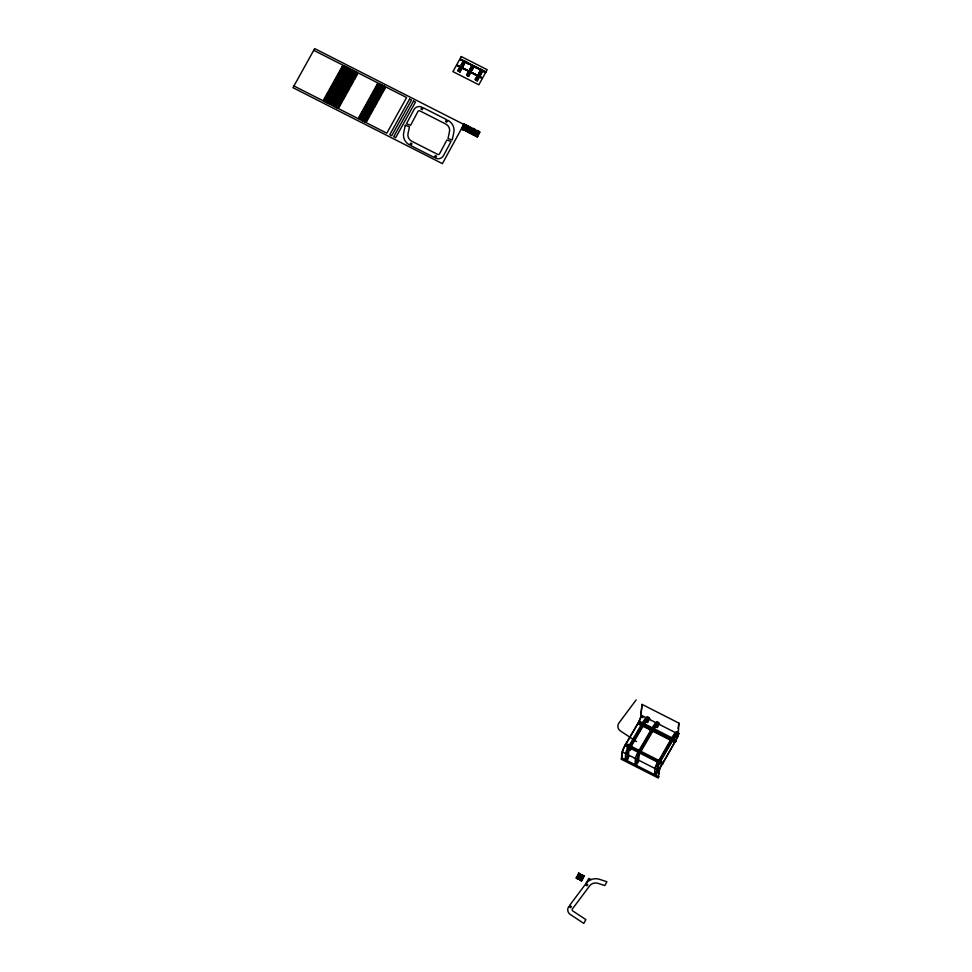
<?xml version="1.0" encoding="UTF-8"?>
<svg xmlns="http://www.w3.org/2000/svg" width="972" height="972" viewBox="0 0 972 972"><rect width="100%" height="100%" fill="white"/><g stroke="black" fill="none" stroke-linecap="round" stroke-linejoin="round"><path stroke-width="1.46" d="M677.958 734.565L678.262 734.042A7.363 1.154 -63.1 0 1 674.544 742.875L662.345 763.676A5.893 0.923 -63.1 0 0 659.368 770.735L658.299 778.05L621.424 759.314L621.813 753.191A7.363 1.154 -63.1 0 1 625.531 744.37L637.729 723.557A5.893 0.923 -63.1 0 0 640.706 716.498L642.079 704.396L678.942 723.144L678.092 736.825M621.424 759.314L622.505 752A5.893 0.923 -63.1 0 1 625.482 744.941L637.681 724.128A7.363 1.154 -63.1 0 0 641.399 715.307L646.003 717.652M626.758 756.678L626.527 760.347C630.682 759.035 626.588 748.926 630.634 749.339L631.448 746.484L630.561 746.034L630.488 746.885M629.443 745.074L628.519 747.371L628.592 746.52A5.893 0.923 -63.1 0 0 625.616 753.579L625.239 759.691L627.341 755.912L628.459 748.221M636.538 761.647L636.308 765.316L638.41 761.538L639.187 754.479L653.403 730.154A7.363 1.154 -63.1 0 1 656.574 726.485L657.339 727.481L659.453 723.666L657.327 721.929A11.773 1.847 -63.1 0 0 652.248 727.797L638.373 751.49A5.893 0.923 -63.1 0 0 635.396 758.549L635.008 764.66L637.11 760.882L637.887 753.822L652.115 729.498A7.363 1.154 -63.1 0 1 655.286 725.829L656.574 726.485M654.97 768.5L654.581 774.611L656.683 770.832L657.461 763.773L671.688 739.449A7.363 1.154 -63.1 0 1 674.86 735.78L676.913 737.432L679.027 733.617L676.901 731.88A11.773 1.847 -63.1 0 0 671.822 737.748L657.874 762.291L657.947 761.441A5.893 0.923 -63.1 0 0 654.97 768.5L656.258 769.156M656.112 771.598L655.881 775.267L657.983 771.489L658.761 764.429L672.976 740.117A7.363 1.154 -63.1 0 1 676.148 736.436M658.518 774.38L658.676 771.938A7.363 1.154 -63.1 0 1 662.224 763.409M677.654 733.884L677.824 731.151M677.994 728.429L678.942 723.144M629.261 745.378L629.127 747.079L628.24 746.642L628.374 744.929L629.261 745.378L642.48 722.828A11.773 1.847 -63.1 0 1 647.546 716.959L649.685 718.697L647.571 722.512L645.505 720.86A7.363 1.154 -63.1 0 0 642.334 724.529L628.277 748.525L629.577 749.181L643.634 725.185A7.363 1.154 -63.1 0 1 646.805 721.516L647.571 722.512M630.561 746.034L630.427 747.735L630.731 745.743M628.046 747.128L625.409 745.791L625.531 744.37L662.953 763.385L662.284 764.527L630.682 748.464M627.39 748.076L628.568 744.491L630.609 745.524M629.747 748.877L627.572 747.772L628.374 744.929M628.277 748.525L628.422 746.812M631.63 746.046L630.451 749.777L627.377 748.209L628.568 744.491M630.597 747.918L630.451 749.777M631.448 746.484L631.302 748.197L628.398 746.484M638.628 723.241L639.369 721.248L676.233 739.996L676.16 740.846L675.491 741.988L638.628 723.241L639.369 721.248M659.903 760.954L659.174 762.947M662.284 764.527L674.592 742.304A5.893 0.923 -63.1 0 0 677.557 735.354M662.953 763.385L663.013 762.534L626.15 743.799L625.409 745.791M673.122 738.416L665.067 752.146M674.592 742.304L637.729 723.557L642.334 725.902M675.491 741.988L676.233 739.996M324.32 101.416L326.24 97.965L326.847 98.269L324.927 101.72M344.124 65.78L342.205 69.231L342.824 69.534L344.744 66.084M326.774 102.655L328.694 99.205L329.301 99.521L327.382 102.971M346.579 67.019L344.659 70.47L345.279 70.786L347.186 67.335M329.216 103.907L331.136 100.456L331.756 100.76L329.836 104.211M349.033 68.271L347.113 71.721L347.721 72.025L349.641 68.575M331.671 105.146L333.59 101.696L334.198 102.011L332.278 105.462M351.475 69.51L349.555 72.961L350.175 73.277L352.095 69.826M334.125 106.398L336.033 102.947L336.652 103.251L334.733 106.701M353.93 70.762L352.01 74.212L352.617 74.516L354.537 71.065M336.567 107.637L338.487 104.186L339.094 104.502L337.187 107.953M356.372 72.001L354.464 75.452L355.072 75.767L356.991 72.317M359.324 119.216L361.244 115.765L361.851 116.069L359.944 119.52M379.129 83.568L377.221 87.018L377.829 87.334L379.748 83.884M361.778 120.455L363.698 117.005L364.306 117.32L362.386 120.771M381.583 84.819L379.663 88.27L380.283 88.586L382.19 85.123M364.221 121.707L366.14 118.256L366.76 118.56L364.84 122.01M384.037 86.058L382.118 89.509L382.725 89.825L384.645 86.374M457.229 65.246L460.509 66.521L458.492 70.92L458.42 70.276L459.938 72.049L457.921 70.434L460.011 66.667L457.229 65.246L460.084 67.299L460.011 66.667M460.534 59.304L463.389 61.358L460.534 59.304L463.814 60.58L461.797 64.966L463.097 65.622L465.26 61.71L468.115 63.763L465.26 61.71M457.302 65.889L457.399 64.942M460.607 59.936L460.704 58.988M465.333 62.342L463.243 66.108L461.299 65.112L463.316 60.726M457.994 71.065L460.509 66.521M461.299 65.112L463.814 60.58M459.72 70.944L461.809 67.177L464.993 69.401L462.028 68.295L461.809 67.177M463.097 65.622L465.114 61.236L468.225 62.816L468.115 63.763M459.938 72.049L462.028 68.295M464.81 69.705L464.92 68.757M465.892 69.656L469.184 70.932L467.168 75.33L467.095 74.686L468.613 76.46L466.596 74.832L468.686 71.078L465.892 69.656L468.759 71.709L468.686 71.078M469.197 63.715L472.064 65.768L469.197 63.715L472.489 64.978L470.472 69.377L471.76 70.033L473.935 66.12L476.79 68.174L474.008 66.752L473.777 65.646L476.9 67.226L476.79 68.174M465.965 70.3L466.074 69.352M469.269 64.346L469.379 63.399M474.008 66.752L471.918 70.519L469.974 69.522L471.991 65.136M466.669 75.476L469.184 70.932M469.974 69.522L472.489 64.978M468.383 75.342L470.472 71.588L473.668 73.799L470.703 72.706L470.472 71.588M471.76 70.033L473.777 65.646M468.613 76.46L470.703 72.706M473.486 74.115L473.595 73.167M474.567 74.066L477.86 75.342L475.843 79.728L475.77 79.096L477.288 80.87L475.272 79.242L477.361 75.488L474.567 74.066L477.434 76.12L477.361 75.488M477.872 68.125L480.739 70.178L477.872 68.125L481.164 69.389L479.147 73.787L480.435 74.443L482.61 70.531L485.465 72.584L482.683 71.163L482.452 70.057L485.563 71.636L485.465 72.584M474.64 74.71L474.749 73.763M477.945 68.757L478.054 67.809M482.683 71.163L480.593 74.929L478.649 73.933L480.666 69.547M475.344 79.886L477.86 75.342M478.649 73.933L481.164 69.389M477.058 79.753L479.147 75.998L482.331 78.21L479.378 77.116L479.147 75.998M480.435 74.443L482.452 70.057M477.288 80.87L479.378 77.116M482.161 78.525L482.258 77.578M462.66 128.535L464.762 124.744C470.497 125.607 462.793 134.403 461.785 128.183L464.045 123.979L467.119 125.546L467.01 126.457M464.045 123.979L442.394 163.648L292.973 87.687L314.685 48.6L467.18 126.129M466.997 126.348L466.11 125.898L464.021 129.786L462.733 129.118L464.823 125.23L463.887 124.392L464.762 124.744M463.972 129.288L466.062 125.51M465.843 131.099L468.225 126.105L471.286 127.66L468.905 132.666L465.843 131.099L465.94 130.199M471.286 127.66L469.075 132.253L466.9 131.244L466.001 130.685L468.225 126.105M466.013 130.795L468.054 126.518L471.128 128.085L468.905 132.666M468.929 126.87L466.827 130.649M466.9 131.244L468.99 127.356L468.103 126.907M468.14 131.414L470.241 127.636M470.278 128.025C466.183 137.951 468.99 126.251 471.165 128.462M471.007 132.775L473.109 128.984L475.296 130.199L473.243 134.379C467.532 134.379 471.809 124.914 475.454 129.786L473.085 134.792L470.011 133.225L470.12 132.326M470.169 132.812L472.392 128.219M473.109 128.984L472.234 128.644L470.011 133.225M471.055 133.261L473.157 129.483L472.271 129.021M471.068 133.358L473.157 129.483M472.307 133.529L474.409 129.75M474.458 130.139C470.363 140.065 473.157 128.377 475.344 130.588M479.633 131.913L477.41 136.493C471.699 136.505 475.976 127.04 479.633 131.913L477.252 136.906L474.178 135.351L474.287 134.44M474.348 134.938L476.559 130.345M477.252 136.906L479.451 132.228L477.276 131.111L476.402 130.758L474.178 135.351M477.276 131.111L475.174 134.901M475.235 135.387L477.337 131.597L476.45 131.147M475.247 135.485L477.337 131.597M476.487 135.655L478.576 131.876M478.625 132.265C474.53 142.191 477.337 130.503 479.512 132.714M646.271 721.844L648.385 718.041L647.546 716.959M657.339 727.481L656.039 726.813L658.166 723.01L657.327 721.929M580.576 874.751L578.121 879.174L576.627 878.384A11.786 1.847 -63.1 0 0 579.008 873.293L576.311 878.251L578.68 873.123L580.661 874.8L578.68 873.123M578.194 879.223L580.576 874.095M579.567 879.247L582.021 874.824L583.917 875.796L581.463 880.875L579.968 880.085C578.777 879.587 581.596 878.421 582.192 875.541L582.021 874.824M579.652 879.952L582.35 874.994A11.786 1.847 -63.1 0 1 579.968 880.085M581.754 878.943L583.601 875.626A11.786 1.847 -63.1 0 1 581.22 880.729L581.135 880.049M583.917 875.796L581.548 880.924L583.917 876.428L582.192 875.578M586.019 883.475A11.773 11.324 -6.6 0 1 599.432 879.296L606.917 881.75L604.803 885.553L597.974 883.329A7.363 7.071 -6.6 0 0 589.591 885.929L572.399 908.942A1.47 1.409 -6.6 0 0 572.751 910.922L585.873 919.609L583.771 923.4L570.224 914.433A5.893 5.662 -6.6 0 1 568.827 906.475L570.613 907.714L571.439 906.597L569.653 905.369L585.193 884.581L586.979 885.808L587.805 884.702L586.019 883.475L588.825 878.433L591.098 879.587M676.913 737.432L675.613 736.764L677.739 732.961L676.901 731.88M464.738 130.54L467.119 125.546M473.085 134.792L475.454 129.786M461.664 128.984L461.773 128.085M642.079 704.396L640.706 716.498L643.002 717.676M621.813 753.191L622.505 752L627.122 754.345M658.676 771.938L659.368 770.735L657.072 769.569M627.572 747.772L628.24 746.642M631.302 744.783L632.772 742.256M634.983 738.477L643.707 724.347M641.131 749.655L643.318 745.913M646.975 739.68L653.548 728.465A11.773 1.847 -63.1 0 1 658.615 722.585M661.385 758.439L663.597 754.661M636.15 699.925L618.957 722.937A5.893 5.662 -6.6 0 0 620.355 730.895L636.587 741.636M480.703 77.007L480.545 77.481M460.777 59.632L463.887 61.212M468.297 63.447L465.114 61.236M469.452 64.043L472.562 65.622M473.85 66.278L476.973 67.858M478.127 68.441L481.237 70.033M482.525 70.689L485.636 72.268M463.024 64.99L461.724 64.334L461.797 64.966M471.687 69.401L470.399 68.745L470.472 69.377M480.362 73.811L479.075 73.155L479.147 73.787M461.226 64.48L463.243 66.108M469.901 68.891L471.918 70.519M478.576 73.301L480.593 74.929M464.738 69.073L461.955 67.651L459.792 71.576L457.921 70.434M473.413 73.483L470.63 72.062L468.468 75.986L466.596 74.832M482.088 77.894L479.305 76.472L477.131 80.397L475.272 79.242M457.472 65.574L460.582 67.153M461.882 67.809L464.993 69.401M466.147 69.984L469.257 71.564M470.557 72.22L473.668 73.799M474.822 74.394L477.932 75.974M479.22 76.63L482.331 78.21M313.737 50.325L406.612 97.54L386.807 133.176L293.921 85.961M461.785 128.183L464.895 130.126L464.021 129.786M465.953 130.309L469.075 132.253M470.132 132.423L473.243 134.379M474.3 134.549L477.41 136.493M461.834 128.571L462.721 129.021M648.385 718.041L649.685 718.697M658.166 723.01L659.453 723.666M677.739 732.961L679.027 733.617M648.312 718.818L655.225 722.33M659.83 724.675L675.965 732.876M645.505 720.86L646.805 721.516M639.297 722.099L676.16 740.846M638.701 722.39L675.564 741.138M642.334 724.529L643.634 725.185M652.115 729.498L653.403 730.154M671.688 739.449L672.976 740.117M649.247 729.413L652.212 730.92M669.987 739.959L672.284 741.138M625.482 744.941L662.345 763.676M638.227 753.191L639.527 753.847M657.801 763.142L659.101 763.798M627.705 749.983L629.006 750.639M637.486 754.952L638.786 755.609M657.06 764.903L658.36 765.559M629.419 755.511L636.684 759.205M638.64 760.201L654.764 768.39M627.341 755.912L628.641 756.568M637.11 760.882L638.41 761.538M656.683 770.832L657.983 771.489M622.129 758.111L658.992 776.859M576.226 877.546L576.627 878.384M578.121 878.518L577.866 879.028A11.786 1.847 -63.1 0 0 580.248 873.925M468.285 126.688L471.359 128.255M472.465 128.814L475.527 130.382M476.632 130.941L479.694 132.496M461.603 128.389L464.665 129.956M465.77 130.515L468.844 132.071M469.938 132.629L473.012 134.197M474.117 134.756L477.179 136.323M464.835 125.339L466.11 125.898M469.002 127.454L470.29 128.122M473.17 129.58L474.47 130.248M477.349 131.694L478.637 132.362M674.86 735.78L675.613 736.764M655.286 725.829L656.039 726.813M627.244 752.826A5.893 0.923 -63.1 0 1 627.39 752.401M628.058 750.761A5.893 0.923 -63.1 0 1 628.933 748.926M643.768 723.496A11.773 1.847 -63.1 0 1 648.846 717.615M657.096 766.41A5.893 0.923 -63.1 0 1 658.967 762.57M673.961 737.019A11.773 1.847 -63.1 0 1 678.189 732.536M637.839 755.73A5.893 0.923 -63.1 0 1 639.26 752.863M405.288 125.291L403.696 132.775A11.773 11.324 -6.6 0 0 409.649 144.986L410.694 143.103L411.946 143.734L410.901 145.618L434.241 157.476L435.286 155.605L436.525 156.237L435.48 158.12A5.893 5.662 -6.6 0 0 443.499 155.654L451.057 141.462L446.901 139.992L439.575 153.734A1.47 1.409 -6.6 0 1 437.57 154.354L411.739 141.219A7.363 7.071 -6.6 0 1 408.021 133.601L409.467 126.773L405.288 125.291M449.489 131.67L448.031 138.498L452.223 139.968L453.815 132.484A11.773 11.324 -6.6 0 0 447.849 120.285L446.804 122.168L445.565 121.536L446.61 119.653L423.27 107.783L422.225 109.666L420.973 109.034L422.018 107.151A5.893 5.662 -6.6 0 0 413.999 109.617L406.442 123.796L410.609 125.267L417.924 111.525A1.47 1.409 -6.6 0 1 419.928 110.905L445.759 124.039A7.363 7.071 -6.6 0 1 449.489 131.67M326.932 93.883L323.725 99.666L324.332 99.97L327.54 94.199L326.932 93.883M330.772 86.982L327.564 92.765L328.172 93.069L331.379 87.298L330.772 86.982M334.611 80.081L331.391 85.864L332.011 86.168L335.219 80.397L334.611 80.081M338.438 73.179L335.231 78.951L335.838 79.267L339.058 73.495L338.438 73.179M342.278 66.278L339.07 72.049L339.678 72.365L342.885 66.594L342.278 66.278M330.079 91.064L326.859 96.836L327.479 97.151L330.687 91.368L330.079 91.064M333.906 84.163L330.699 89.934L331.318 90.25L334.526 84.467L333.906 84.163M337.746 77.25L334.538 83.033L335.146 83.337L338.365 77.566L337.746 77.25M341.585 70.349L338.377 76.132L338.985 76.436L342.193 70.664L341.585 70.349M329.387 95.135L326.167 100.906L326.786 101.222L329.994 95.45L329.387 95.135M333.214 88.233L330.006 94.005L330.626 94.32L333.833 88.537L333.214 88.233M337.053 81.332L333.846 87.103L334.453 87.419L337.673 81.636L337.053 81.332M340.893 74.431L337.685 80.202L338.292 80.518L341.5 74.735L340.893 74.431M344.732 67.53L341.512 73.301L342.132 73.617L345.339 67.833L344.732 67.53M332.521 92.304L329.314 98.075L329.933 98.391L333.141 92.619L332.521 92.304M336.361 85.402L333.153 91.174L333.761 91.49L336.968 85.718L336.361 85.402M340.2 78.501L336.992 84.272L337.6 84.588L340.808 78.817L340.2 78.501M344.039 71.6L340.82 77.371L341.439 77.687L344.647 71.904L344.039 71.6M331.829 96.374L328.621 102.157L329.229 102.461L332.448 96.69L331.829 96.374M335.668 89.473L332.46 95.256L333.068 95.56L336.276 89.789L335.668 89.473M339.507 82.571L336.3 88.355L336.907 88.659L340.115 82.887L339.507 82.571M343.335 75.67L340.127 81.441L340.747 81.757L343.954 75.986L343.335 75.67M347.174 68.769L343.967 74.54L344.574 74.856L347.794 69.085L347.174 68.769M334.976 93.555L331.768 99.326L332.375 99.642L335.583 93.859L334.976 93.555M338.815 86.654L335.595 92.425L336.215 92.741L339.422 86.958L338.815 86.654M342.642 79.74L339.435 85.524L340.054 85.828L343.262 80.056L342.642 79.74M346.482 72.839L343.274 78.623L343.881 78.926L347.101 73.155L346.482 72.839M334.283 97.625L331.075 103.397L331.683 103.712L334.89 97.941L334.283 97.625M338.122 90.724L334.903 96.495L335.522 96.811L338.73 91.028L338.122 90.724M341.95 83.823L338.742 89.594L339.362 89.91L342.569 84.127L341.95 83.823M345.789 76.922L342.581 82.693L343.189 83.009L346.409 77.225L345.789 76.922M349.628 70.02L346.421 75.792L347.028 76.108L350.236 70.324L349.628 70.02M337.43 94.794L334.21 100.578L334.83 100.881L338.037 95.11L337.43 94.794M341.257 87.893L338.049 93.664L338.657 93.98L341.877 88.209L341.257 87.893M345.096 80.992L341.889 86.763L342.496 87.079L345.704 81.308L345.096 80.992M348.936 74.091L345.728 79.862L346.336 80.178L349.543 74.394L348.936 74.091M336.725 98.865L333.518 104.648L334.137 104.952L337.345 99.18L336.725 98.865M340.565 91.963L337.357 97.747L337.964 98.051L341.184 92.279L340.565 91.963M344.404 85.062L341.196 90.846L341.804 91.149L345.011 85.378L344.404 85.062M348.243 78.161L345.036 83.944L345.643 84.248L348.851 78.477L348.243 78.161M352.071 71.26L348.863 77.031L349.483 77.347L352.69 71.576L352.071 71.26M339.872 96.046L336.664 101.817L337.272 102.133L340.492 96.35L339.872 96.046M343.711 89.145L340.504 94.916L341.111 95.232L344.319 89.448L343.711 89.145M347.551 82.231L344.331 88.015L344.951 88.318L348.158 82.547L347.551 82.231M351.378 75.33L348.17 81.113L348.79 81.417L351.998 75.646L351.378 75.33M339.179 100.116L335.972 105.887L336.579 106.203L339.787 100.432L339.179 100.116M343.019 93.215L339.811 98.986L340.419 99.302L343.626 93.519L343.019 93.215M346.858 86.314L343.638 92.085L344.258 92.401L347.466 86.617L346.858 86.314M350.685 79.412L347.478 85.184L348.098 85.5L351.305 79.716L350.685 79.412M354.525 72.511L351.317 78.282L351.925 78.598L355.132 72.815L354.525 72.511M342.326 97.285L339.119 103.068L339.726 103.372L342.934 97.601L342.326 97.285M346.166 90.384L342.946 96.155L343.566 96.471L346.773 90.7L346.166 90.384M349.993 83.483L346.785 89.254L347.393 89.57L350.613 83.799L349.993 83.483M353.832 76.581L350.625 82.353L351.232 82.669L354.44 76.885L353.832 76.581M341.634 101.355L338.426 107.139L339.034 107.442L342.241 101.671L341.634 101.355M345.461 94.454L342.253 100.238L342.873 100.541L346.081 94.77L345.461 94.454M349.3 87.553L346.093 93.336L346.7 93.64L349.92 87.869L349.3 87.553M353.14 80.652L349.932 86.435L350.54 86.739L353.747 80.968L353.14 80.652M356.979 73.751L353.772 79.522L354.379 79.838L357.587 74.066L356.979 73.751M361.936 111.683L358.729 117.466L359.336 117.77L362.544 111.999L361.936 111.683M365.776 104.782L362.568 110.553L363.176 110.869L366.383 105.098L365.776 104.782M369.615 97.88L366.395 103.652L367.015 103.968L370.223 98.196L369.615 97.88M373.442 90.979L370.235 96.75L370.854 97.066L374.062 91.295L373.442 90.979M377.282 84.078L374.074 89.849L374.682 90.165L377.889 84.382L377.282 84.078M365.083 108.852L361.876 114.635L362.483 114.939L365.691 109.168L365.083 108.852M368.923 101.951L365.703 107.734L366.323 108.038L369.53 102.267L368.923 101.951M372.75 95.049L369.542 100.833L370.15 101.137L373.37 95.365L372.75 95.049M376.589 88.148L373.382 93.919L373.989 94.235L377.197 88.464L376.589 88.148M364.391 112.934L361.171 118.706L361.791 119.021L364.998 113.238L364.391 112.934M368.218 106.033L365.01 111.804L365.63 112.12L368.838 106.337L368.218 106.033M372.057 99.132L368.85 104.903L369.457 105.207L372.677 99.436L372.057 99.132M375.897 92.219L372.689 98.002L373.297 98.306L376.504 92.534L375.897 92.219M379.736 85.317L376.516 91.101L377.136 91.404L380.344 85.633L379.736 85.317M367.525 110.103L364.318 115.875L364.937 116.19L368.145 110.419L367.525 110.103M371.365 103.202L368.157 108.973L368.765 109.289L371.984 103.506L371.365 103.202M375.204 96.301L371.997 102.072L372.604 102.388L375.812 96.605L375.204 96.301M379.044 89.4L375.824 95.171L376.443 95.487L379.651 89.703L379.044 89.4M366.833 114.174L363.625 119.957L364.245 120.261L367.452 114.489L366.833 114.174M370.672 107.272L367.465 113.044L368.072 113.359L371.28 107.588L370.672 107.272M374.512 100.371L371.304 106.142L371.912 106.458L375.119 100.687L374.512 100.371M378.351 93.47L375.131 99.241L375.751 99.557L378.959 93.786L378.351 93.47M382.178 86.569L378.971 92.34L379.59 92.656L382.798 86.873L382.178 86.569M369.98 111.343L366.772 117.126L367.38 117.43L370.587 111.659L369.98 111.343M373.819 104.441L370.611 110.225L371.219 110.529L374.427 104.757L373.819 104.441M377.646 97.54L374.439 103.324L375.058 103.627L378.266 97.856L377.646 97.54M381.486 90.639L378.278 96.41L378.886 96.726L382.105 90.955L381.486 90.639M369.287 115.425L366.08 121.196L366.687 121.512L369.895 115.729L369.287 115.425M373.127 108.524L369.907 114.295L370.526 114.611L373.734 108.828L373.127 108.524M376.954 101.623L373.746 107.394L374.366 107.71L377.573 101.926L376.954 101.623M380.793 94.709L377.586 100.493L378.193 100.796L381.413 95.025L380.793 94.709M384.633 87.808L381.425 93.591L382.032 93.895L385.24 88.124L384.633 87.808M409.589 99.059L389.784 134.695L391.728 135.679L411.533 100.043L409.589 99.059M413.525 101.052L393.721 136.7L395.665 137.684L415.469 102.048L413.525 101.052M461.275 56.558L452.916 71.6L478.844 84.783L487.203 69.741L461.275 56.558"/></g></svg>
